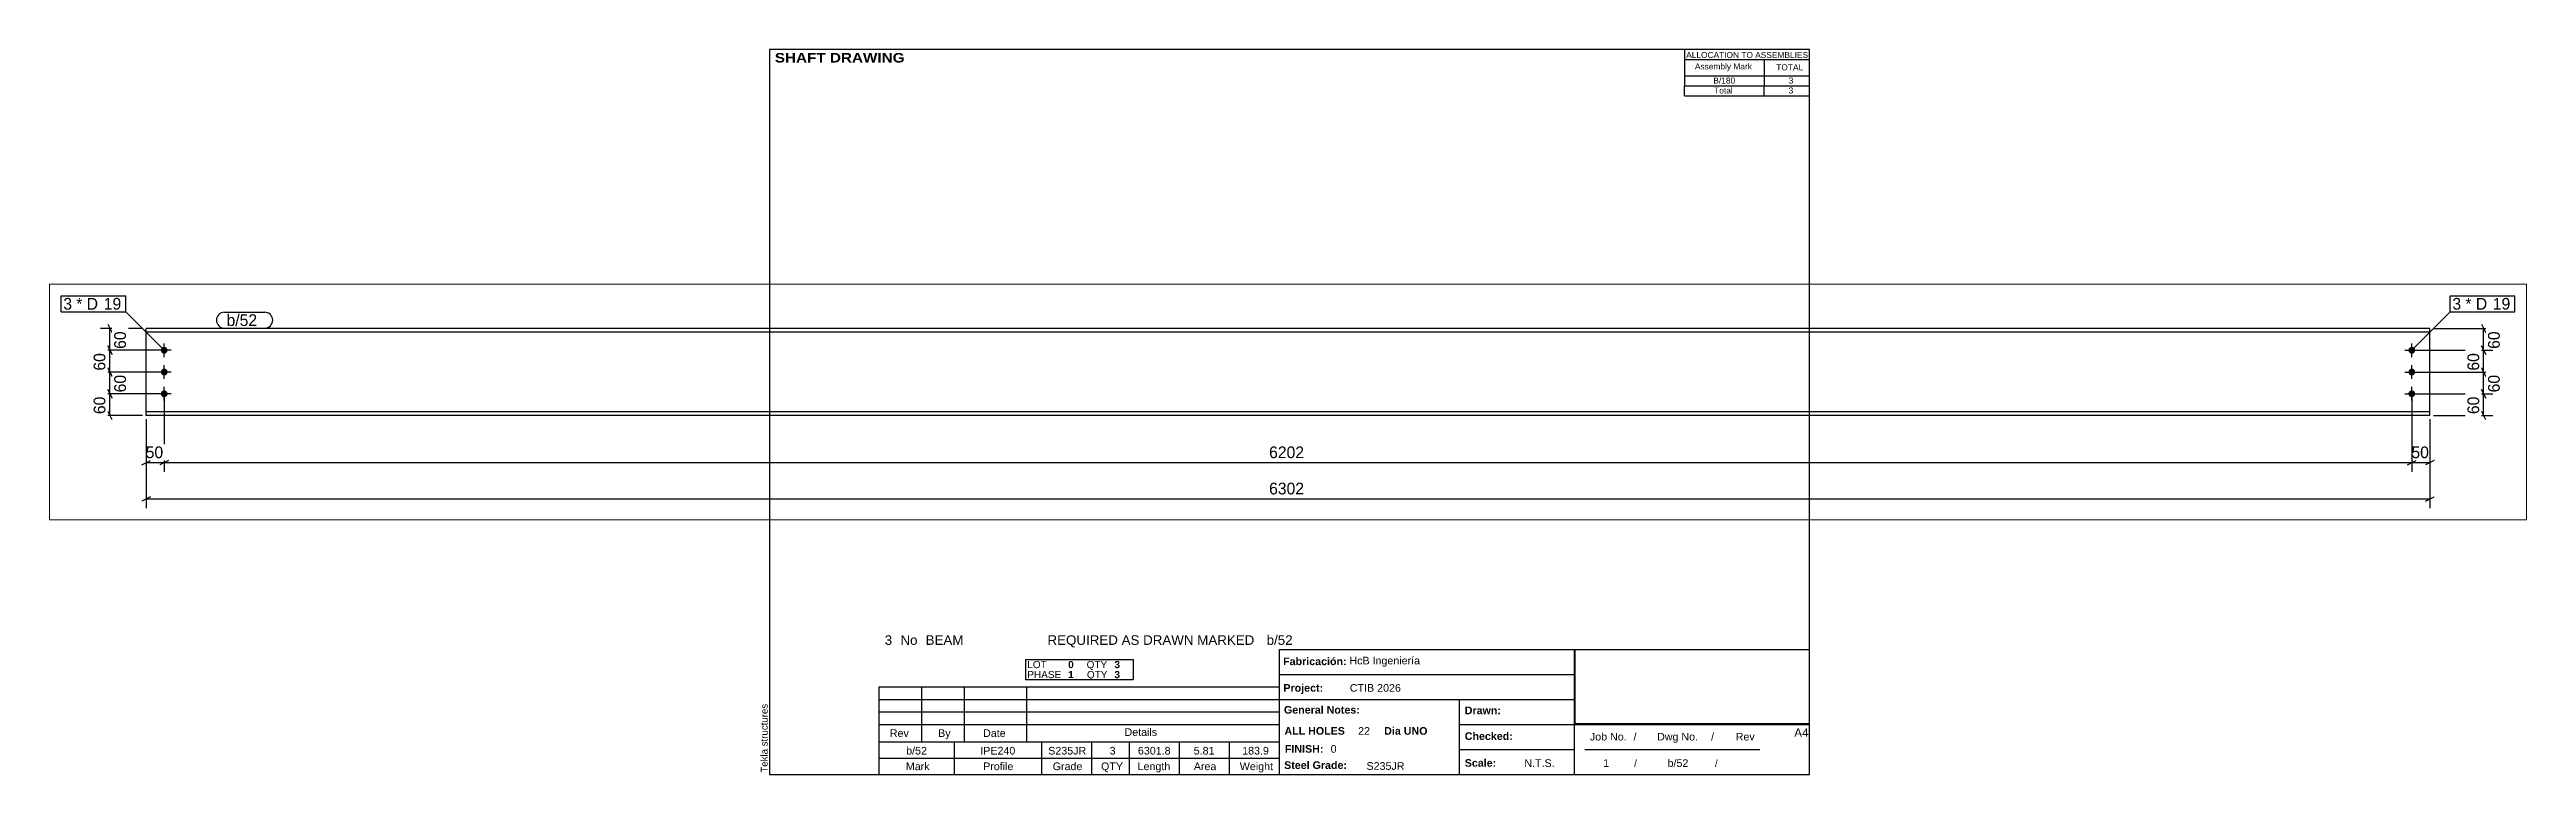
# Paper-space layout 'Layout1' of a CAD drawing. Header units: millimetres. Extents: x -194 to 490, y 5 to 205.
# The model-space entities are those that its viewports show. They can reach past a viewport. Long polylines and large blocks are cut down to what shows.
import ezdxf

# ---------------------------------------------------------------- set-up
doc = ezdxf.new("R2010")
doc.units = ezdxf.units.MM
doc.layers.add('Viewport layer', color=7, linetype='Continuous', plot=False)
doc.styles.add('Arial', font='ARIAL.TTF', dxfattribs={"height": 0.2})
doc.styles.add('Arial Black', font='ARIBLK.TTF', dxfattribs={"height": 0.2})
doc.styles.add('Arial Bold', font='ARIALBD.TTF', dxfattribs={"height": 0.2})
doc.styles.add('Comic Sans MS', font='COMIC.TTF', dxfattribs={"height": 0.2})

msp = doc.modelspace()

# ---------------------------------------------------------------- hatches: boundary and pattern name
at = {"linetype": 'Continuous'}
for points in [[(306.9, 467.6, -1), (325.9, 467.6, -1)], [(306.9, 407.6, -1), (325.9, 407.6, -1)], [(6508.6, 467.6, -1), (6527.6, 467.6, -1)], [(6508.6, 407.6, -1), (6527.6, 407.6, -1)], [(306.9, 347.6, -1), (325.9, 347.6, -1)], [(6508.6, 347.6, -1), (6527.6, 347.6, -1)]]:
    msp.add_hatch(color=3, dxfattribs=at).paths.add_polyline_path(points)

# ---------------------------------------------------------------- linework, layer by layer
at = {"color": 8, "linetype": 'Continuous'}
for p, q in [((256.4, 527.6), (140.8, 527.6)), ((160.4, 539.6), (172.4, 515.6)), ((172.4, 455.6), (160.4, 479.6)), ((166.4, 467.6), (166.4, 527.6)), ((6578.1, 527.6), (6744.8, 527.6)), ((6710.4, 539.6), (6722.4, 515.6)), ((6722.4, 455.6), (6710.4, 479.6)), ((6716.4, 467.6), (6716.4, 527.6)), ((306.4, 467.6), (140.8, 467.6)), ((160.4, 419.6), (172.4, 395.6)), ((6528.1, 467.6), (6744.8, 467.6)), ((6722.4, 395.6), (6710.4, 419.6)), ((306.4, 407.6), (140.8, 407.6)), ((306.4, 347.6), (140.8, 347.6)), ((172.4, 335.6), (160.4, 359.6)), ((166.4, 347.6), (166.4, 407.6)), ((6528.1, 407.6), (6742, 407.6)), ((6528.1, 347.6), (6744.8, 347.6)), ((6722.4, 335.6), (6710.4, 359.6)), ((256.4, 287.6), (138, 287.6)), ((172.4, 275.6), (160.4, 299.6)), ((266.4, 277.6), (266.4, 132)), ((316.4, 337.6), (316.4, 132)), ((316.4, 337.6), (316.4, 132)), ((6518.1, 337.6), (6518.1, 132)), ((6568.1, 277.6), (6568.1, 132)), ((6578.1, 287.6), (6742, 287.6)), ((6722.4, 275.6), (6710.4, 299.6)), ((254.4, 151.6), (278.4, 163.6)), ((266.4, 157.6), (316.4, 157.6)), ((328.4, 163.6), (304.4, 151.6)), ((328.4, 163.6), (304.4, 151.6)), ((6506.1, 151.6), (6530.1, 163.6)), ((6518.1, 157.6), (6568.1, 157.6)), ((6580.1, 163.6), (6556.1, 151.6)), ((278.4, 63.6), (254.4, 51.6)), ((266.4, 57.6), (6568.1, 57.6)), ((6556.1, 51.6), (6580.1, 63.6))]:
    msp.add_line(p, q, dxfattribs=at)
at = {"color": 7, "linetype": 'Continuous'}
for p, q in [((266.4, 287.6), (266.4, 527.6)), ((6568.1, 527.6), (266.4, 527.6)), ((6568.1, 517.8), (266.4, 517.8)), ((6568.1, 287.6), (6568.1, 527.6)), ((6568.1, 297.4), (266.4, 297.4)), ((6568.1, 287.6), (266.4, 287.6))]:
    msp.add_line(p, q, dxfattribs=at)
at = {"color": 3, "linetype": 'Continuous'}
for p, q in [((316.4, 448.6), (316.4, 486.6)), ((6518.1, 448.6), (6518.1, 486.6)), ((335.4, 467.6), (297.4, 467.6)), ((316.4, 388.6), (316.4, 426.6)), ((6499.1, 467.6), (6537.1, 467.6)), ((6518.1, 388.6), (6518.1, 426.6)), ((335.4, 407.6), (297.4, 407.6)), ((335.4, 347.6), (297.4, 347.6)), ((316.4, 328.6), (316.4, 366.6)), ((6499.1, 407.6), (6537.1, 407.6)), ((6499.1, 347.6), (6537.1, 347.6)), ((6518.1, 328.6), (6518.1, 366.6))]:
    msp.add_line(p, q, dxfattribs=at)

# ---------------------------------------------------------------- wipeouts: each hides what was drawn before it
at = {"color": 0}
for points in [[(64.1, 579.7), (64.1, 611.7), (38, 611.7), (38, 579.7)], [(6656.3, 579.7), (6656.3, 611.7), (6630.2, 611.7), (6630.2, 579.7)]]:
    msp.add_wipeout(points, dxfattribs=at)

# ---------------------------------------------------------------- next in the draw order: wipeouts: each hides what was drawn before it
for points in [[(64.1, 579.7), (64.1, 611.7), (38, 611.7), (38, 579.7)], [(587.7, 534.6), (587.7, 566.6), (488.4, 566.6), (488.4, 534.6)], [(6656.3, 579.7), (6656.3, 611.7), (6630.2, 611.7), (6630.2, 579.7)], [(217.2, 530.1), (172.4, 530.1), (172.4, 465.1), (217.2, 465.1)], [(6767.2, 530.1), (6722.4, 530.1), (6722.4, 465.1), (6767.2, 465.1)], [(217.2, 410.1), (172.4, 410.1), (172.4, 345.1), (217.2, 345.1)], [(6575.6, 163.6), (6575.6, 208.4), (6510.7, 208.4), (6510.7, 163.6)], [(3475.8, 63.6), (3475.8, 108.4), (3358.7, 108.4), (3358.7, 63.6)]]:
    msp.add_wipeout(points, dxfattribs=at)

# ---------------------------------------------------------------- next in the draw order: linework, layer by layer
at = {"color": 7, "linetype": 'Continuous'}
for p, q in [((32, 573.7), (32, 617.7)), ((6624.2, 573.7), (6624.2, 617.7)), ((6518.1, 467.6), (6624.2, 573.7))]:
    msp.add_line(p, q, dxfattribs=at)
at = {"color": 8, "linetype": 'Continuous'}
for p, q in [((160.4, 479.6), (172.4, 455.6)), ((6710.4, 479.6), (6722.4, 455.6)), ((306.4, 467.6), (138, 467.6)), ((172.4, 395.6), (160.4, 419.6)), ((166.4, 407.6), (166.4, 467.6)), ((6528.1, 467.6), (6742, 467.6)), ((6716.4, 407.6), (6716.4, 467.6)), ((306.4, 407.6), (138, 407.6)), ((306.4, 347.6), (138, 347.6)), ((160.4, 359.6), (172.4, 335.6)), ((166.4, 287.6), (166.4, 347.6)), ((6518.1, 337.6), (6518.1, 132)), ((6568.1, 277.6), (6568.1, 32)), ((316.4, 157.6), (6518.1, 157.6)), ((6506.1, 151.6), (6530.1, 163.6))]:
    msp.add_line(p, q, dxfattribs=at)

# ---------------------------------------------------------------- next in the draw order: texts
at = {"color": 3, "style": 'Comic Sans MS'}
for p in [(210.8, 471.5), (6760.8, 471.5), (210.8, 351.5)]:
    msp.add_text('60', height=32.38, rotation=90.00021, dxfattribs=at).set_placement(p)
for s, p in [('50', (6517.1, 170)), ('6302', (3365.1, 70))]:
    msp.add_text(s, height=32.38, dxfattribs=at).set_placement(p)

# ---------------------------------------------------------------- next in the draw order: wipeouts: each hides what was drawn before it
at = {"color": 0}
for points in [[(139.9, 579.7), (139.9, 611.7), (73.7, 611.7), (73.7, 579.7)], [(587.7, 534.6), (587.7, 566.6), (488.4, 566.6), (488.4, 534.6)], [(6732.1, 579.7), (6732.1, 611.7), (6665.9, 611.7), (6665.9, 579.7)]]:
    msp.add_wipeout(points, dxfattribs=at)

# ---------------------------------------------------------------- next in the draw order: linework, layer by layer
at = {"color": 7, "linetype": 'Continuous'}
for p, q in [((482.4, 572.6), (593.7, 572.6)), ((482.4, 528.6), (593.7, 528.6))]:
    msp.add_line(p, q, dxfattribs=at)
for centre, start, end in [((482.4, 550.6), 90, 270), ((593.7, 550.6), 270, 90)]:
    msp.add_arc(centre, 22, start, end, dxfattribs=at)

# ---------------------------------------------------------------- next in the draw order: texts
at = {"color": 3, "style": 'Comic Sans MS'}
msp.add_text('b/52', height=32.38, dxfattribs=at).set_placement((488.4, 534.6))

# ---------------------------------------------------------------- next in the draw order: wipeouts: each hides what was drawn before it
at = {"color": 0}
for points in [[(139.9, 579.7), (139.9, 611.7), (73.7, 611.7), (73.7, 579.7)], [(6732.1, 579.7), (6732.1, 611.7), (6665.9, 611.7), (6665.9, 579.7)], [(160.4, 470.1), (115.6, 470.1), (115.6, 405.1), (160.4, 405.1)], [(6710.4, 470.1), (6665.6, 470.1), (6665.6, 405.1), (6710.4, 405.1)], [(160.4, 350.1), (115.6, 350.1), (115.6, 285.1), (160.4, 285.1)], [(323.9, 163.6), (323.9, 208.4), (258.9, 208.4), (258.9, 163.6)], [(3475.8, 163.6), (3475.8, 208.4), (3358.7, 208.4), (3358.7, 163.6)]]:
    msp.add_wipeout(points, dxfattribs=at)

# ---------------------------------------------------------------- next in the draw order: linework, layer by layer
at = {"color": 8, "linetype": 'Continuous'}
for p, q in [((6710.4, 419.6), (6722.4, 395.6)), ((6528.1, 407.6), (6744.8, 407.6)), ((6716.4, 347.6), (6716.4, 407.6)), ((266.4, 277.6), (266.4, 32))]:
    msp.add_line(p, q, dxfattribs=at)

# ---------------------------------------------------------------- next in the draw order: texts
at = {"color": 3, "style": 'Comic Sans MS'}
for s, height, p in [('3', 32.4, (38, 579.7)), ('3', 32.4, (6630.2, 579.7)), ('50', 32.38, (265.3, 170)), ('6202', 32.38, (3365.1, 170))]:
    msp.add_text(s, height=height, dxfattribs=at).set_placement(p)
for p in [(154, 411.5), (6704, 411.5), (154, 291.5)]:
    msp.add_text('60', height=32.38, rotation=90.00021, dxfattribs=at).set_placement(p)

# ---------------------------------------------------------------- next in the draw order: wipeouts: each hides what was drawn before it
at = {"color": 0}
for points in [[(194.7, 579.7), (194.7, 611.7), (149.5, 611.7), (149.5, 579.7)], [(6786.9, 579.7), (6786.9, 611.7), (6741.7, 611.7), (6741.7, 579.7)]]:
    msp.add_wipeout(points, dxfattribs=at)

# ---------------------------------------------------------------- next in the draw order: wipeouts: each hides what was drawn before it
for points in [[(194.7, 579.7), (194.7, 611.7), (149.5, 611.7), (149.5, 579.7)], [(6786.9, 579.7), (6786.9, 611.7), (6741.7, 611.7), (6741.7, 579.7)], [(6767.2, 410.1), (6722.4, 410.1), (6722.4, 345.1), (6767.2, 345.1)]]:
    msp.add_wipeout(points, dxfattribs=at)

# ---------------------------------------------------------------- next in the draw order: linework, layer by layer
at = {"color": 7, "linetype": 'Continuous'}
for p, q in [((32, 617.7), (210.3, 617.7)), ((210.3, 573.7), (210.3, 617.7)), ((6624.2, 617.7), (6802.5, 617.7)), ((6802.5, 573.7), (6802.5, 617.7)), ((32, 573.7), (210.3, 573.7)), ((316.4, 467.6), (210.3, 573.7)), ((6624.2, 573.7), (6802.5, 573.7))]:
    msp.add_line(p, q, dxfattribs=at)
at = {"color": 8, "linetype": 'Continuous'}
for p, q in [((6528.1, 347.6), (6742, 347.6)), ((6710.4, 359.6), (6722.4, 335.6)), ((6716.4, 287.6), (6716.4, 347.6))]:
    msp.add_line(p, q, dxfattribs=at)

# ---------------------------------------------------------------- next in the draw order: texts
at = {"color": 3, "style": 'Comic Sans MS'}
for s, p in [('* D', (73.7, 579.7)), ('19', (149.5, 579.7)), ('* D', (6665.9, 579.7)), ('19', (6741.7, 579.7))]:
    msp.add_text(s, height=32.38, dxfattribs=at).set_placement(p)
msp.add_text('60', height=32.38, rotation=90.00021, dxfattribs=at).set_placement((6760.8, 351.5))

# ---------------------------------------------------------------- next in the draw order: wipeouts: each hides what was drawn before it
at = {"color": 0}
msp.add_wipeout([(6710.4, 350.1), (6665.6, 350.1), (6665.6, 285.1), (6710.4, 285.1)], dxfattribs=at)

# ---------------------------------------------------------------- next in the draw order: texts
at = {"color": 3, "style": 'Comic Sans MS'}
msp.add_text('60', height=32.38, rotation=90.00021, dxfattribs=at).set_placement((6704, 291.5))

psp = doc.layouts.get("Layout1")

# ---------------------------------------------------------------- linework, layer by layer
at = {"color": 5, "linetype": 'Continuous'}
for p, q in [((292, 205), (5, 205)), ((5, 205), (5, 5)), ((292, 5), (292, 205)), ((5, 5), (292, 5))]:
    psp.add_line(p, q, dxfattribs=at)
at = {"color": 7, "linetype": 'Continuous'}
for p, q in [((257.51, 205), (257.51, 197.75)), ((257.57, 202.24), (292, 202.24)), ((279.49, 202.24), (279.49, 197.75)), ((257.51, 197.75), (257.51, 195)), ((257.51, 192.23), (257.51, 194.99)), ((257.51, 192.23), (292, 192.23)), ((257.54, 194.99), (292, 194.99)), ((257.57, 197.75), (292, 197.75)), ((279.49, 197.75), (279.49, 195)), ((279.49, 192.23), (279.49, 194.99)), ((75.68, 36.74), (105.35, 36.74)), ((75.68, 36.74), (75.68, 33.98)), ((105.35, 36.74), (105.35, 33.98)), ((145.72, 5), (145.72, 39.5)), ((145.75, 39.5), (292, 39.5)), ((227.14, 5), (227.14, 39.5)), ((35.31, 13.97), (35.31, 29.15)), ((35.31, 29.15), (145.71, 29.15)), ((47.04, 13.97), (47.04, 29.15)), ((58.77, 13.97), (58.77, 29.15)), ((75.68, 33.98), (75.68, 31.22)), ((75.68, 31.22), (105.35, 31.22)), ((76.02, 13.97), (76.02, 29.15)), ((105.35, 33.98), (105.35, 31.22)), ((145.71, 13.97), (145.71, 29.15)), ((145.72, 32.6), (227.14, 32.6)), ((35.31, 25.7), (145.71, 25.7)), ((35.31, 22.25), (145.71, 22.25)), ((145.72, 25.7), (227.14, 25.7)), ((195.4, 5), (195.4, 25.7)), ((35.31, 18.8), (145.71, 18.8)), ((35.31, 13.96), (145.71, 13.97)), ((35.31, 9.49), (35.31, 13.96)), ((56.01, 9.49), (56.01, 13.97)), ((80.16, 9.49), (80.16, 13.97)), ((93.96, 9.49), (93.96, 13.97)), ((104.31, 9.49), (104.31, 13.97)), ((118.11, 9.49), (118.11, 13.97)), ((131.91, 9.49), (131.91, 13.97)), ((195.4, 18.8), (292, 18.8)), ((35.31, 9.48), (145.72, 9.49)), ((35.31, 5), (35.31, 9.48)), ((56.01, 5), (56.01, 9.48)), ((80.16, 5), (80.16, 9.48)), ((93.96, 5), (93.96, 9.48)), ((104.31, 5), (104.31, 9.48)), ((118.11, 5), (118.11, 9.48)), ((131.91, 5), (131.91, 9.48)), ((195.4, 11.9), (227.14, 11.9)), ((229.99, 11.92), (278.29, 11.92))]:
    psp.add_line(p, q, dxfattribs=at)
at = {"color": 2, "linetype": 'Continuous'}
for p, q in [((227.28, 39.46), (291.86, 39.46)), ((227.29, 19.02), (227.29, 39.46)), ((291.96, 19.03), (291.96, 39.47)), ((227.28, 19.03), (291.86, 19.03))]:
    psp.add_line(p, q, dxfattribs=at)

# ---------------------------------------------------------------- texts
at = {"color": 7}
for s, height, style, p in [(' SHAFT DRAWING', 2.6342, 'Arial Black', (5.3, 201.42)), ('ALLOCATION TO ASSEMBLIES', 1.6475, 'Arial', (257.95, 202.68)), ('Assembly Mark', 1.6475, 'Arial', (260.35, 199.52)), ('TOTAL', 1.648, 'Arial', (282.81, 199.28)), ('3', 2.64, 'Arial', (36.8, 40.76)), ('No', 2.636, 'Arial', (41.13, 40.76)), ('BEAM', 2.636, 'Arial', (48.08, 40.76)), ('REQUIRED AS DRAWN MARKED', 2.636, 'Arial', (81.71, 40.76)), ('b/52', 2.636, 'Arial', (142.18, 40.76)), ('b/52', 2.109, 'Arial', (42.71, 10.5)), ('IPE240', 2.109, 'Arial', (63.17, 10.5)), ('S235JR', 2.109, 'Arial', (81.91, 10.5)), ('3', 2.11, 'Arial', (98.86, 10.5)), ('6301.8', 2.109, 'Arial', (106.66, 10.5)), ('5.81', 2.109, 'Arial', (122.06, 10.5)), ('183.9', 2.109, 'Arial', (135.43, 10.5)), ('FINISH:', 2.107, 'Arial Bold', (147.22, 11)), ('0', 2.11, 'Arial', (159.84, 11))]:
    psp.add_text(s, height=height, dxfattribs=dict(at, style=style)).set_placement(p)
at = {"color": 7, "linetype": 'Continuous'}
for s, height, style, p in [('B/180', 1.648, 'Arial', (265.45, 195.63)), ('Total', 1.648, 'Arial', (265.67, 192.88)), ('3', 1.65, 'Arial', (286.21, 192.88)), ('3', 1.65, 'Arial', (286.23, 195.63)), ('LOT', 1.977, 'Arial', (76.13, 34.33)), ('0', 1.98, 'Arial Bold', (87.41, 34.33)), ('QTY', 1.977, 'Arial', (92.51, 34.33)), ('3', 1.98, 'Arial Bold', (100.18, 34.33)), ('Fabricación:', 2.1074, 'Arial Bold', (146.73, 35.16)), ('HcB Ingeniería', 2.1088, 'Arial', (165.02, 35.36)), ('PHASE', 1.977, 'Arial', (76.13, 31.57)), ('1', 1.98, 'Arial Bold', (87.41, 31.57)), ('QTY', 1.977, 'Arial', (92.58, 31.57)), ('3', 1.98, 'Arial Bold', (100.18, 31.57)), ('Project:', 2.107, 'Arial Bold', (146.81, 27.83)), ('CTIB 2026', 2.109, 'Arial', (165.14, 27.83)), ('General Notes:', 2.1074, 'Arial Bold', (146.96, 21.78)), ('Drawn:', 2.107, 'Arial Bold', (196.85, 21.62)), ('Rev', 2.109, 'Arial', (38.21, 15.35)), ('By', 2.109, 'Arial', (51.53, 15.35)), ('Date', 2.109, 'Arial', (63.94, 15.35)), ('Details', 2.109, 'Arial', (102.96, 15.63)), ('ALL HOLES', 2.107, 'Arial Bold', (147.1, 15.96)), ('22', 2.109, 'Arial', (167.43, 15.96)), ('Dia UNO', 2.107, 'Arial Bold', (174.62, 15.96)), ('Checked:', 2.107, 'Arial Bold', (196.85, 14.53)), ('Job No.', 2.109, 'Arial', (231.37, 14.37)), ('/', 2.11, 'Arial', (243.42, 14.37)), ('Dwg No.', 2.109, 'Arial', (249.91, 14.37)), ('/', 2.11, 'Arial', (264.81, 14.37)), ('Rev', 2.109, 'Arial', (271.61, 14.37)), ('A4', 2.307, 'Arial', (287.76, 15.38)), ('Mark', 2.109, 'Arial', (42.64, 6.19)), ('Profile', 2.109, 'Arial', (63.95, 6.19)), ('Grade', 2.109, 'Arial', (83.16, 6.19)), ('QTY', 2.109, 'Arial', (96.49, 6.19)), ('Length', 2.109, 'Arial', (106.58, 6.19)), ('Area', 2.109, 'Arial', (122.09, 6.19)), ('Weight', 2.109, 'Arial', (134.77, 6.19)), ('Steel Grade:', 2.1074, 'Arial Bold', (147.01, 6.52)), ('S235JR', 2.109, 'Arial', (169.74, 6.28)), ('Scale:', 2.107, 'Arial Bold', (196.85, 7.13)), ('N.T.S.', 2.109, 'Arial', (213.29, 7.08)), ('1', 2.11, 'Arial', (235.04, 7.08)), ('/', 1.98, 'Arial', (243.58, 7.08)), ('b/52', 2.109, 'Arial', (252.8, 7.08)), ('/', 1.98, 'Arial', (265.88, 7.08))]:
    psp.add_text(s, height=height, dxfattribs=dict(at, style=style)).set_placement(p)
at = {"color": 174, "linetype": 'Continuous', "style": 'Arial'}
psp.add_text('Tekla structures', height=1.9102, rotation=90, dxfattribs=at).set_placement((4.5, 5.5))

# ---------------------------------------------------------------- viewports
at = {"layer": 'Viewport layer', "view_target_point": (3417.27, 324.83)}
psp.add_viewport(center=(148.08, 107.75), size=(683.45, 64.9665), view_center_point=(0, 0), view_height=649.665, dxfattribs=at)

doc.saveas('drawing.dxf')
